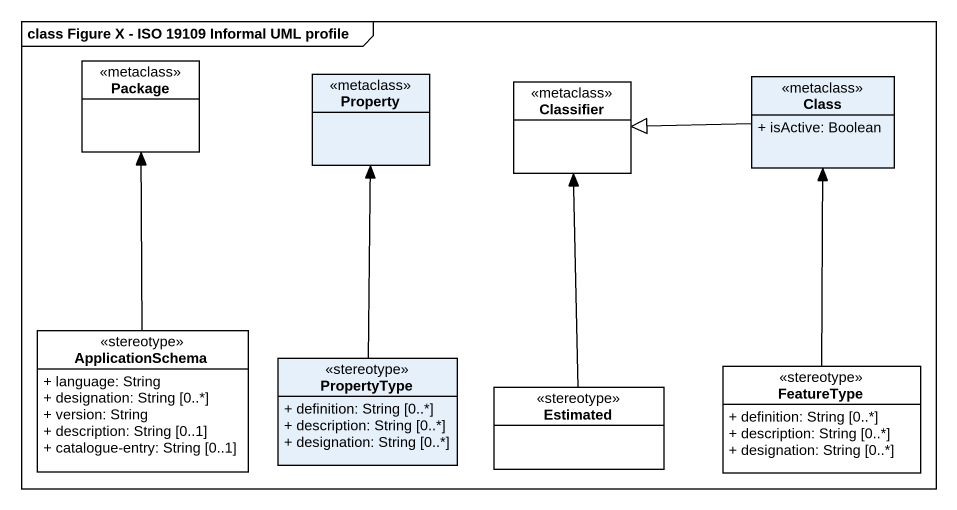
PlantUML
@startuml
mainframe class Figure X - ISO 19109 Informal UML profile
hide circle
hide empty members
skinparam classAttributeIconSize 0
class "Package" as Package_ <<metaclass>> #FFFFFF
class Property <<metaclass>>
class Classifier <<metaclass>> #FFFFFF
class "Class" as Class_ <<metaclass>> {
  + isActive: Boolean
}
class ApplicationSchema <<stereotype>> #FFFFFF {
  + language: String
  + designation: String [0..*]
  + version: String
  + description: String [0..1]
  + catalogue-entry: String [0..1]
}
class PropertyType <<stereotype>> {
  + definition: String [0..*]
  + description: String [0..*]
  + designation: String [0..*]
}
class Estimated <<stereotype>> #FFFFFF
class FeatureType <<stereotype>> #FFFFFF {
  + definition: String [0..*]
  + description: String [0..*]
  + designation: String [0..*]
}
Class_ -left-|> Classifier
ApplicationSchema -up-> Package_
PropertyType -up-> Property
Estimated -up-> Classifier
FeatureType -up-> Class_
@enduml
